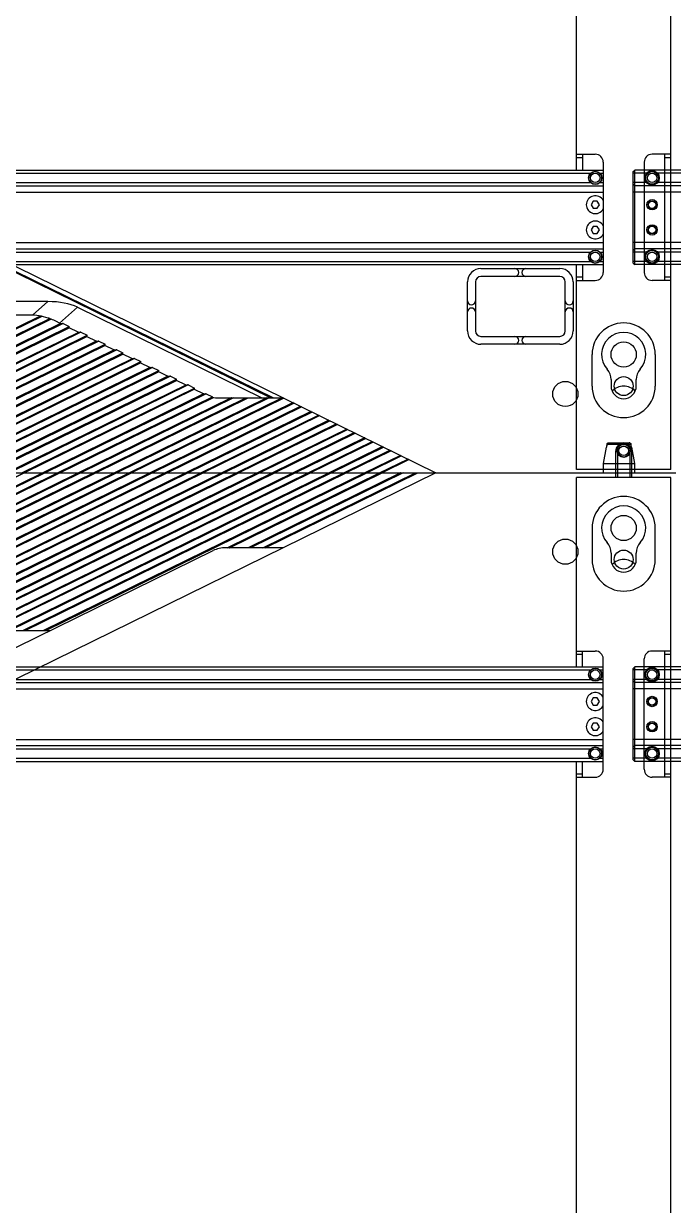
# Model space of a CAD drawing. Header units: millimetres. Extents: x 710 to 26878, y 589 to 5187.
# Drawn here: x 23993.2 to 24199.2, y 2467.4 to 2842 of the extents above; entities that cross this region are included whole.
import ezdxf

# ---------------------------------------------------------------- set-up
doc = ezdxf.new("R2010")
doc.units = ezdxf.units.MM
doc.layers.add('02___PRT_ALL_AXES', color=7, linetype='Continuous')

# ---------------------------------------------------------------- blocks, each defined once
blk = doc.blocks.new('6RYFH')
at = {"color": 7, "linetype": 'Continuous'}
for p, q in [((12014.59, 2230.99), (12013.65, 2225.89)), ((12014.65, 2230.99), (12014.59, 2230.99)), ((12014.71, 2231.32), (12014.65, 2230.99)), ((12014.77, 2231.65), (12014.71, 2231.32)), ((12014.74, 2231.49), (12014.71, 2231.32)), ((12014.77, 2231.65), (12014.74, 2231.49)), ((12014.83, 2231.98), (12014.77, 2231.65)), ((12014.83, 2231.98), (12022.41, 2231.98)), ((12015.34, 2232.39), (12021.91, 2232.39)), ((12022.47, 2231.65), (12022.41, 2231.98)), ((12022.53, 2231.32), (12022.47, 2231.65)), ((12022.5, 2231.49), (12022.47, 2231.65)), ((12022.53, 2231.32), (12022.5, 2231.49)), ((12022.59, 2230.99), (12022.53, 2231.32)), ((12022.65, 2230.99), (12022.59, 2230.99)), ((12022.65, 2230.99), (12023.6, 2225.89)), ((12013.65, 2225.89), (12013.65, 2222.89)), ((12013.65, 2225.89), (12023.6, 2225.89)), ((12023.6, 2225.89), (12023.6, 2222.89)), ((11436.62, 2222.89), (12036.62, 2222.89)), ((11728.2, 2172.89), (11830.02, 2222.89)), ((11728.27, 2172.89), (11830.09, 2222.89)), ((11835.99, 2222.89), (11734.17, 2172.89)), ((11836.06, 2222.89), (11734.24, 2172.89)), ((11836.74, 2222.89), (11734.92, 2172.89)), ((11738.86, 2172.89), (11840.68, 2222.89)), ((11739.54, 2172.89), (11841.36, 2222.89)), ((11739.61, 2172.89), (11841.43, 2222.89)), ((11847.33, 2222.89), (11745.51, 2172.89)), ((11847.4, 2222.89), (11745.59, 2172.89)), ((11848.08, 2222.89), (11746.27, 2172.89)), ((11750.2, 2172.89), (11852.02, 2222.89)), ((11750.88, 2172.89), (11852.7, 2222.89)), ((11750.96, 2172.89), (11852.78, 2222.89)), ((11858.67, 2222.89), (11756.86, 2172.89)), ((11858.75, 2222.89), (11756.93, 2172.89)), ((11859.43, 2222.89), (11757.61, 2172.89)), ((11960.62, 2222.89), (11761.33, 2125.02)), ((11761.55, 2172.89), (11863.37, 2222.89)), ((11762.23, 2172.89), (11864.05, 2222.89)), ((11762.3, 2172.89), (11864.12, 2222.89)), ((11870.02, 2222.89), (11768.2, 2172.89)), ((11870.09, 2222.89), (11768.27, 2172.89)), ((11870.77, 2222.89), (11768.95, 2172.89)), ((11772.89, 2172.89), (11874.71, 2222.89)), ((11773.57, 2172.89), (11875.39, 2222.89)), ((11773.64, 2172.89), (11875.46, 2222.89)), ((11881.36, 2222.89), (11779.54, 2172.89)), ((11881.43, 2222.89), (11779.62, 2172.89)), ((11882.11, 2222.89), (11780.3, 2172.89)), ((11784.23, 2172.89), (11886.05, 2222.89)), ((11784.91, 2172.89), (11886.73, 2222.89)), ((11784.99, 2172.89), (11886.81, 2222.89)), ((11892.7, 2222.89), (11790.89, 2172.89)), ((11892.78, 2222.89), (11790.96, 2172.89)), ((11893.46, 2222.89), (11791.64, 2172.89)), ((11795.58, 2172.89), (11897.4, 2222.89)), ((11796.26, 2172.89), (11898.08, 2222.89)), ((11796.33, 2172.89), (11898.15, 2222.89)), ((11904.05, 2222.89), (11802.23, 2172.89)), ((11904.12, 2222.89), (11802.3, 2172.89)), ((11904.8, 2222.89), (11802.98, 2172.89)), ((11806.92, 2172.89), (11908.74, 2222.89)), ((11807.6, 2172.89), (11909.42, 2222.89)), ((11807.67, 2172.89), (11909.49, 2222.89)), ((11915.39, 2222.89), (11813.57, 2172.89)), ((11915.46, 2222.89), (11813.65, 2172.89)), ((11916.14, 2222.89), (11814.32, 2172.89)), ((11818.26, 2172.89), (11920.08, 2222.89)), ((11818.94, 2172.89), (11920.76, 2222.89)), ((11819.02, 2172.89), (11920.83, 2222.89)), ((11926.73, 2222.89), (11824.92, 2172.89)), ((11926.81, 2222.89), (11824.99, 2172.89)), ((11927.49, 2222.89), (11825.67, 2172.89)), ((11829.61, 2172.89), (11931.43, 2222.89)), ((11830.29, 2172.89), (11932.1, 2222.89)), ((11830.36, 2172.89), (11932.18, 2222.89)), ((11938.08, 2222.89), (11836.26, 2172.89)), ((11938.15, 2222.89), (11836.33, 2172.89)), ((11938.83, 2222.89), (11837.01, 2172.89)), ((11894.4, 2199.14), (11942.77, 2222.89)), ((11895.08, 2199.14), (11943.45, 2222.89)), ((11895.16, 2199.14), (11943.52, 2222.89)), ((11949.42, 2222.89), (11901.06, 2199.14)), ((11949.49, 2222.89), (11901.13, 2199.14)), ((11950.17, 2222.89), (11901.81, 2199.14)), ((11905.75, 2199.14), (11954.11, 2222.89)), ((11906.43, 2199.14), (11954.79, 2222.89)), ((11906.5, 2199.14), (11954.86, 2222.89)), ((11725.33, 2117.37), (11889.96, 2198.22)), ((11912.26, 2199.14), (11893.93, 2199.14)), ((11641.31, 2172.89), (11838.38, 2172.89)), ((11745.24, 1989.6), (11909.08, 1909.14)), ((11746.83, 1990.38), (11960.62, 1885.39)), ((11744.84, 1989.4), (11908.29, 1909.14)), ((11974.87, 1950.14), (11999.87, 1950.14)), ((11970.62, 1930.39), (11970.62, 1945.89)), ((11973.12, 1945.89), (11973.12, 1930.39)), ((11999.87, 1947.64), (11974.87, 1947.64)), ((12001.62, 1930.39), (12001.62, 1945.89)), ((12004.12, 1945.89), (12004.12, 1930.39)), ((11837.59, 1939.68), (11643.58, 1939.68)), ((11832.69, 1935.37), (11837.59, 1939.68)), ((11846.96, 1937.86), (11841.26, 1932.86)), ((11846.96, 1937.86), (11905.45, 1909.14)), ((11831.93, 1935.39), (11634.86, 1935.39)), ((11835.12, 1935.1), (11733.9, 1885.39)), ((11835.18, 1935.09), (11733.97, 1885.39)), ((11835.67, 1935), (11734.65, 1885.39)), ((11738.59, 1885.39), (11838.24, 1934.33)), ((11739.27, 1885.39), (11838.53, 1934.14)), ((11739.34, 1885.39), (11838.57, 1934.12)), ((11841.75, 1932.62), (11839.87, 1933.55)), ((11841.59, 1932.7), (11745.24, 1885.39)), ((11841.62, 1932.68), (11745.31, 1885.39)), ((11842.42, 1932.74), (11745.99, 1885.39)), ((11749.93, 1885.39), (11844.39, 1931.77)), ((11750.61, 1885.39), (11844.27, 1931.38)), ((11750.69, 1885.39), (11844.31, 1931.37)), ((11847.26, 1929.92), (11756.58, 1885.39)), ((11847.3, 1929.9), (11756.66, 1885.39)), ((11848.09, 1929.96), (11757.34, 1885.39)), ((11842.42, 1932.74), (11844.39, 1931.77)), ((11847.42, 1929.84), (11844.15, 1931.45)), ((11848.09, 1929.96), (11850.06, 1928.99)), ((11761.28, 1885.39), (11850.06, 1928.99)), ((11761.96, 1885.39), (11849.94, 1928.6)), ((11762.03, 1885.39), (11849.98, 1928.58)), ((11852.93, 1927.13), (11767.93, 1885.39)), ((11852.97, 1927.11), (11768, 1885.39)), ((11853.76, 1927.17), (11768.68, 1885.39)), ((11772.62, 1885.39), (11855.73, 1926.2)), ((11773.3, 1885.39), (11855.62, 1925.81)), ((11773.37, 1885.39), (11855.65, 1925.8)), ((11853.09, 1927.05), (11849.82, 1928.66)), ((11853.76, 1927.17), (11855.73, 1926.2)), ((11858.76, 1924.27), (11855.49, 1925.88)), ((11974.87, 1928.64), (11999.87, 1928.64)), ((11999.87, 1926.14), (11974.87, 1926.14)), ((11858.6, 1924.35), (11779.27, 1885.39)), ((11858.64, 1924.33), (11779.34, 1885.39)), ((11859.43, 1924.39), (11780.02, 1885.39)), ((11783.96, 1885.39), (11861.4, 1923.42)), ((11784.64, 1885.39), (11861.29, 1923.03)), ((11784.72, 1885.39), (11861.32, 1923.01)), ((11859.43, 1924.39), (11861.4, 1923.42)), ((11864.44, 1921.48), (11861.16, 1923.09)), ((11864.27, 1921.56), (11790.61, 1885.39)), ((11864.31, 1921.54), (11790.69, 1885.39)), ((11865.1, 1921.6), (11791.37, 1885.39)), ((11795.31, 1885.39), (11867.07, 1920.63)), ((11795.99, 1885.39), (11866.96, 1920.24)), ((11796.06, 1885.39), (11867, 1920.23)), ((11869.95, 1918.78), (11801.96, 1885.39)), ((11869.98, 1918.76), (11802.03, 1885.39)), ((11870.78, 1918.81), (11802.71, 1885.39)), ((11865.1, 1921.6), (11867.07, 1920.63)), ((11870.11, 1918.7), (11866.83, 1920.3)), ((11870.78, 1918.81), (11872.75, 1917.85)), ((11806.65, 1885.39), (11872.75, 1917.85)), ((11807.33, 1885.39), (11872.63, 1917.46)), ((11807.4, 1885.39), (11872.67, 1917.44)), ((11875.62, 1915.99), (11813.3, 1885.39)), ((11875.65, 1915.97), (11813.37, 1885.39)), ((11876.45, 1916.03), (11814.05, 1885.39)), ((11817.99, 1885.39), (11878.42, 1915.06)), ((11818.67, 1885.39), (11878.3, 1914.67)), ((11818.75, 1885.39), (11878.34, 1914.65)), ((11875.78, 1915.91), (11872.51, 1917.52)), ((11876.45, 1916.03), (11878.42, 1915.06)), ((11881.45, 1913.13), (11878.18, 1914.73)), ((11881.29, 1913.21), (11824.64, 1885.39)), ((11881.33, 1913.19), (11824.72, 1885.39)), ((11882.12, 1913.24), (11825.4, 1885.39)), ((11829.34, 1885.39), (11884.09, 1912.28)), ((11830.02, 1885.39), (11883.97, 1911.89)), ((11830.09, 1885.39), (11884.01, 1911.87)), ((11882.12, 1913.24), (11884.09, 1912.28)), ((11887.12, 1910.34), (11883.85, 1911.95)), ((11886.96, 1910.42), (11835.99, 1885.39)), ((11887, 1910.4), (11836.06, 1885.39)), ((11887.79, 1910.46), (11836.74, 1885.39)), ((11840.68, 1885.39), (11889.76, 1909.49)), ((11841.36, 1885.39), (11890.03, 1909.29)), ((11841.43, 1885.39), (11890.08, 1909.28)), ((11895.69, 1909.14), (11847.33, 1885.39)), ((11895.77, 1909.14), (11847.4, 1885.39)), ((11896.45, 1909.14), (11848.08, 1885.39)), ((11852.02, 1885.39), (11900.39, 1909.14)), ((11852.7, 1885.39), (11901.07, 1909.14)), ((11852.77, 1885.39), (11901.14, 1909.14)), ((11907.04, 1909.14), (11858.67, 1885.39)), ((11907.11, 1909.14), (11858.75, 1885.39)), ((11907.79, 1909.14), (11859.43, 1885.39)), ((11863.37, 1885.39), (11911.73, 1909.14)), ((11864.04, 1885.39), (11912.33, 1909.1)), ((11912.37, 1909.08), (11864.12, 1885.39)), ((11915.32, 1907.64), (11870.02, 1885.39)), ((11915.36, 1907.62), (11870.09, 1885.39)), ((11915.69, 1907.45), (11870.77, 1885.39)), ((11887.79, 1910.46), (11889.76, 1909.49)), ((11891.66, 1909.14), (11912.26, 1909.14)), ((11874.71, 1885.39), (11917.66, 1906.48)), ((11875.39, 1885.39), (11918, 1906.32)), ((11918.04, 1906.3), (11875.46, 1885.39)), ((11920.99, 1904.85), (11881.36, 1885.39)), ((11921.03, 1904.83), (11881.43, 1885.39)), ((11921.37, 1904.67), (11882.11, 1885.39)), ((11886.05, 1885.39), (11923.34, 1903.7)), ((11886.73, 1885.39), (11923.68, 1903.53)), ((11923.71, 1903.51), (11886.8, 1885.39)), ((11926.66, 1902.07), (11892.7, 1885.39)), ((11926.7, 1902.05), (11892.78, 1885.39)), ((11927.04, 1901.88), (11893.46, 1885.39)), ((11897.4, 1885.39), (11929.01, 1900.91)), ((11898.07, 1885.39), (11929.35, 1900.75)), ((11929.38, 1900.73), (11898.15, 1885.39)), ((11932.33, 1899.28), (11904.05, 1885.39)), ((11932.37, 1899.26), (11904.12, 1885.39)), ((11932.71, 1899.1), (11904.8, 1885.39)), ((11908.74, 1885.39), (11934.68, 1898.13)), ((11909.42, 1885.39), (11935.02, 1897.96)), ((11935.06, 1897.94), (11909.49, 1885.39)), ((11938, 1896.5), (11915.39, 1885.39)), ((11938.04, 1896.48), (11915.46, 1885.39)), ((11938.38, 1896.31), (11916.14, 1885.39)), ((11920.08, 1885.39), (11940.35, 1895.34)), ((11920.76, 1885.39), (11940.69, 1895.18)), ((11940.73, 1895.16), (11920.83, 1885.39)), ((11943.68, 1893.71), (11926.73, 1885.39)), ((11943.71, 1893.69), (11926.81, 1885.39)), ((11944.05, 1893.53), (11927.49, 1885.39)), ((11931.42, 1885.39), (11946.02, 1892.56)), ((11932.1, 1885.39), (11946.36, 1892.39)), ((11946.4, 1892.37), (11932.18, 1885.39)), ((11949.35, 1890.93), (11938.08, 1885.39)), ((11949.38, 1890.91), (11938.15, 1885.39)), ((11949.72, 1890.74), (11938.83, 1885.39)), ((11942.77, 1885.39), (11951.69, 1889.77)), ((11943.45, 1885.39), (11952.03, 1889.61)), ((11952.07, 1889.59), (11943.52, 1885.39)), ((11436.62, 1885.39), (12036.62, 1885.39))]:
    blk.add_line(p, q, dxfattribs=at)
for centre, radius in [((12001.62, 2197.89), 4), ((12020.12, 2195.39), 3), ((12020.12, 1912.89), 3), ((12001.62, 1910.39), 4)]:
    blk.add_circle(centre, radius, dxfattribs=at)
for centre, radius, start, end in [((12021.91, 2231.87), 0.522, 77.0352, 89.9936), ((11893.93, 2190.14), 9, 90, 116.1543), ((11974.87, 1945.89), 4.25, 90, 180), ((11985.62, 1948.89), 1.25, 270, 90), ((11989.12, 1948.89), 1.25, 90, 270), ((11999.87, 1945.89), 4.25, 0, 90), ((11974.87, 1945.89), 1.75, 90, 180), ((11999.87, 1945.89), 1.75, 0, 90), ((11971.87, 1939.89), 1.25, 180, 0), ((11971.87, 1936.39), 1.25, 0, 180), ((12002.87, 1939.89), 1.25, 180, 0), ((12002.87, 1936.39), 1.25, 0, 180), ((11831.93, 1917.39), 18, 71.4761, 90), ((11831.93, 1917.39), 18, 63.8457, 69.3822), ((11974.87, 1930.39), 4.25, 180, 270), ((11974.87, 1930.39), 1.75, 180, 270), ((11999.87, 1930.39), 4.25, 270, 0), ((11999.87, 1930.39), 1.75, 270, 0), ((11985.62, 1927.39), 1.25, 270, 90), ((11989.12, 1927.39), 1.25, 90, 270), ((11891.66, 1918.14), 9, 257.6267, 270)]:
    blk.add_arc(centre, radius, start, end, dxfattribs=at)
for centre, major_axis, ratio, start_param, end_param in [((11504.61, 1631.62), (345.95, 303.53), 0.152098, 0.063173, 0.171647), ((11499.24, 1626.9), (345.95, 303.53), 0.152098, 0.107438, 0.114438), ((11840.38, 1931.74), (2.07, 0.98), 0.130507, 0.103317, 0.78299), ((11842.35, 1930.77), (2.07, 0.98), 0.130507, -0.576357, 0.103317), ((11846.05, 1928.95), (2.07, 0.98), 0.130507, 0.103317, 0.78299), ((11848.02, 1927.99), (2.07, 0.98), 0.130507, -0.576357, 0.103317), ((11851.72, 1926.17), (2.07, 0.98), 0.130507, 0.103317, 0.78299), ((11853.69, 1925.2), (2.07, 0.98), 0.130507, -0.576357, 0.103317), ((11857.39, 1923.38), (2.07, 0.98), 0.130507, 0.103317, 0.78299), ((11859.36, 1922.42), (2.07, 0.98), 0.130507, -0.576357, 0.103317), ((11863.06, 1920.6), (2.07, 0.98), 0.130507, 0.103317, 0.78299), ((11865.03, 1919.63), (2.07, 0.98), 0.130507, -0.576357, 0.103317), ((11868.73, 1917.81), (2.07, 0.98), 0.130507, 0.103317, 0.78299), ((11870.7, 1916.84), (2.07, 0.98), 0.130507, -0.576357, 0.103317), ((11874.41, 1915.03), (2.07, 0.98), 0.130507, 0.103317, 0.78299), ((11876.37, 1914.06), (2.07, 0.98), 0.130507, -0.576357, 0.103317), ((11880.08, 1912.24), (2.07, 0.98), 0.130507, 0.103317, 0.78299), ((11882.05, 1911.27), (2.07, 0.98), 0.130507, -0.576357, 0.103317), ((11885.75, 1909.46), (2.07, 0.98), 0.130507, 0.103317, 0.78299), ((11887.72, 1908.49), (2.07, 0.98), 0.130507, -0.29501, 0.103317)]:
    blk.add_ellipse(centre, major_axis=major_axis, ratio=ratio, start_param=start_param, end_param=end_param, dxfattribs=at)
for points, knots in [([(12014.83, 2231.98), (12014.84, 2231.99), (12014.84, 2232.03), (12014.86, 2232.06), (12014.87, 2232.09)], [0, 0, 0, 0, 0.249866, 1, 1, 1, 1]), ([(12014.87, 2232.09), (12014.88, 2232.11), (12014.89, 2232.14), (12014.92, 2232.17), (12014.93, 2232.19)], [0, 0, 0, 0, 0.500081, 1, 1, 1, 1]), ([(12014.93, 2232.19), (12014.94, 2232.2), (12014.96, 2232.23), (12014.99, 2232.26), (12015.01, 2232.27)], [0, 0, 0, 0, 0.499978, 1, 1, 1, 1]), ([(12015.01, 2232.27), (12015.02, 2232.29), (12015.05, 2232.31), (12015.09, 2232.33), (12015.11, 2232.34)], [0, 0, 0, 0, 0.500013, 1, 1, 1, 1]), ([(12015.11, 2232.34), (12015.12, 2232.35), (12015.16, 2232.36), (12015.2, 2232.37), (12015.22, 2232.38)], [0, 0, 0, 0, 0.499911, 1, 1, 1, 1]), ([(12015.22, 2232.38), (12015.23, 2232.38), (12015.27, 2232.39), (12015.31, 2232.39), (12015.34, 2232.39)], [0, 0, 0, 0, 0.250382, 1, 1, 1, 1]), ([(12022.02, 2232.38), (12022.04, 2232.37), (12022.08, 2232.36), (12022.12, 2232.35), (12022.13, 2232.34)], [0, 0, 0, 0, 0.500089, 1, 1, 1, 1]), ([(12022.13, 2232.34), (12022.15, 2232.33), (12022.19, 2232.31), (12022.22, 2232.29), (12022.23, 2232.27)], [0, 0, 0, 0, 0.499987, 1, 1, 1, 1]), ([(12022.23, 2232.27), (12022.25, 2232.26), (12022.28, 2232.23), (12022.3, 2232.2), (12022.31, 2232.19)], [0, 0, 0, 0, 0.500022, 1, 1, 1, 1]), ([(12022.31, 2232.19), (12022.33, 2232.17), (12022.35, 2232.14), (12022.37, 2232.11), (12022.37, 2232.09)], [0, 0, 0, 0, 0.499919, 1, 1, 1, 1]), ([(12022.37, 2232.09), (12022.38, 2232.08), (12022.39, 2232.05), (12022.4, 2232.01), (12022.41, 2231.98)], [0, 0, 0, 0, 0.250397, 1, 1, 1, 1]), ([(11838.24, 1934.33), (11838.25, 1934.33), (11838.26, 1934.32), (11838.27, 1934.32), (11838.28, 1934.31), (11838.28, 1934.3), (11838.29, 1934.29), (11838.29, 1934.28), (11838.29, 1934.26), (11838.28, 1934.25), (11838.28, 1934.24), (11838.27, 1934.24)], [0, 0, 0, 0, 0.126258, 0.252416, 0.378065, 0.440847, 0.503376, 0.627544, 0.751631, 0.875774, 1, 1, 1, 1])]:
    blk.add_open_spline(points, degree=3, knots=knots, dxfattribs=at)
blk = doc.blocks.new('*U89')
blk.add_blockref('6RYFH', (-11736.62, -2058.89))
blk = doc.blocks.new('*U91')
at = {"color": 0, "linetype": 'ByBlock', "lineweight": -2, "transparency": 16777216}
for p in [(2400, 675), (2400, 337.5)]:
    blk.add_blockref('*U89', p, dxfattribs=at)
blk = doc.blocks.new('dfx')
at = {"color": 114, "linetype": 'Continuous', "lineweight": -3, "true_color": 0x139b48}
for p, q in [((13705.48, 8861.23), (13705.48, 8869.73)), ((13710.48, 8869.73), (13710.48, 8861.23)), ((13692.98, 8801.23), (13692.98, 8861.23)), ((13722.98, 8861.23), (13692.98, 8861.23)), ((13722.98, 8188.73), (13722.98, 8861.23)), ((13697.98, 8845.23), (13697.98, 8835.23)), ((13717.98, 8835.23), (13717.98, 8845.23)), ((13703.98, 8837.29), (13703.98, 8835.23)), ((13711.98, 8835.23), (13711.98, 8837.29)), ((13692.98, 8806.23), (13698.98, 8806.23)), ((13692.98, 8805.23), (13694.98, 8805.23)), ((13694.98, 8801.23), (13694.98, 8806.23)), ((13722.98, 8806.23), (13716.98, 8806.23)), ((13720.98, 8766.23), (13720.98, 8806.23)), ((13720.98, 8805.23), (13722.98, 8805.23)), ((13110.98, 8800.73), (13111.48, 8801.23)), ((13110.98, 8771.73), (13110.98, 8800.73)), ((13111.48, 8771.23), (13111.48, 8801.23)), ((13134.48, 8801.23), (13111.48, 8801.23)), ((13147.48, 8801.23), (13701.48, 8801.23)), ((13701.48, 8768.73), (13701.48, 8803.73)), ((13714.48, 8768.73), (13714.48, 8803.73)), ((13115.51, 8800.23), (13110.98, 8800.23)), ((13115.51, 8797.23), (13110.98, 8797.23)), ((13700.45, 8800.23), (13701.48, 8800.23)), ((13700.45, 8797.23), (13701.48, 8797.23)), ((13110.98, 8796.73), (13111.48, 8796.23)), ((13134.48, 8794.23), (13110.98, 8794.23)), ((13134.48, 8796.23), (13111.48, 8796.23)), ((13147.48, 8796.23), (13701.48, 8796.23)), ((13147.48, 8794.23), (13701.48, 8794.23)), ((13698.34, 8791.34), (13697.69, 8790.23)), ((13697.69, 8790.23), (13698.34, 8789.11)), ((13699.63, 8791.34), (13698.34, 8791.34)), ((13700.27, 8790.23), (13699.63, 8791.34)), ((13699.63, 8789.11), (13700.27, 8790.23)), ((13698.34, 8789.11), (13699.63, 8789.11)), ((13698.34, 8783.34), (13697.69, 8782.23)), ((13697.69, 8782.23), (13698.34, 8781.11)), ((13699.63, 8783.34), (13698.34, 8783.34)), ((13700.27, 8782.23), (13699.63, 8783.34)), ((13699.63, 8781.11), (13700.27, 8782.23)), ((13698.34, 8781.11), (13699.63, 8781.11)), ((13134.48, 8778.23), (13110.98, 8778.23)), ((13110.98, 8775.73), (13111.48, 8776.23)), ((13115.51, 8775.23), (13110.98, 8775.23)), ((13134.48, 8776.23), (13111.48, 8776.23)), ((13147.48, 8778.23), (13701.48, 8778.23)), ((13147.48, 8776.23), (13701.48, 8776.23)), ((13700.45, 8775.23), (13701.48, 8775.23)), ((13115.51, 8772.23), (13110.98, 8772.23)), ((13110.98, 8771.73), (13111.48, 8771.23)), ((13134.48, 8771.23), (13111.48, 8771.23)), ((13147.48, 8771.23), (13701.48, 8771.23)), ((13692.98, 8283.73), (13692.98, 8771.23)), ((13694.98, 8766.23), (13694.98, 8771.23)), ((13700.45, 8772.23), (13701.48, 8772.23)), ((13694.98, 8767.23), (13692.98, 8767.23)), ((13722.98, 8767.23), (13720.98, 8767.23)), ((13692.98, 8766.23), (13698.98, 8766.23)), ((13722.98, 8766.23), (13716.98, 8766.23)), ((13692.98, 8288.73), (13698.98, 8288.73)), ((13692.98, 8287.73), (13694.98, 8287.73)), ((13694.98, 8288.73), (13694.98, 8283.73)), ((13722.98, 8288.73), (13716.98, 8288.73)), ((13720.98, 8248.73), (13720.98, 8288.73)), ((13720.98, 8287.73), (13722.98, 8287.73)), ((13110.98, 8283.23), (13111.48, 8283.73)), ((13111.48, 8253.73), (13111.48, 8283.73)), ((13134.48, 8283.73), (13111.48, 8283.73)), ((13147.48, 8283.73), (13701.48, 8283.73)), ((13701.48, 8286.23), (13701.48, 8251.23)), ((13714.48, 8286.23), (13714.48, 8251.23)), ((13110.98, 8254.23), (13110.98, 8283.23)), ((13115.51, 8282.73), (13110.98, 8282.73)), ((13700.45, 8282.73), (13701.48, 8282.73)), ((13115.51, 8279.73), (13110.98, 8279.73)), ((13110.98, 8279.23), (13111.48, 8278.73)), ((13134.48, 8276.73), (13110.98, 8276.73)), ((13134.48, 8278.73), (13111.48, 8278.73)), ((13147.48, 8278.73), (13701.48, 8278.73)), ((13147.48, 8276.73), (13701.48, 8276.73)), ((13700.45, 8279.73), (13701.48, 8279.73)), ((13698.34, 8273.84), (13697.69, 8272.73)), ((13697.69, 8272.73), (13698.34, 8271.61)), ((13699.63, 8273.84), (13698.34, 8273.84)), ((13700.27, 8272.73), (13699.63, 8273.84)), ((13699.63, 8271.61), (13700.27, 8272.73)), ((13698.34, 8271.61), (13699.63, 8271.61)), ((13698.34, 8265.84), (13697.69, 8264.73)), ((13699.63, 8265.84), (13698.34, 8265.84)), ((13700.27, 8264.73), (13699.63, 8265.84)), ((13697.69, 8264.73), (13698.34, 8263.61)), ((13698.34, 8263.61), (13699.63, 8263.61)), ((13699.63, 8263.61), (13700.27, 8264.73)), ((13134.48, 8260.73), (13110.98, 8260.73)), ((13110.98, 8258.23), (13111.48, 8258.73)), ((13115.51, 8257.73), (13110.98, 8257.73)), ((13134.48, 8258.73), (13111.48, 8258.73)), ((13147.48, 8260.73), (13701.48, 8260.73)), ((13147.48, 8258.73), (13701.48, 8258.73)), ((13700.45, 8257.73), (13701.48, 8257.73)), ((13115.51, 8254.73), (13110.98, 8254.73)), ((13110.98, 8254.23), (13111.48, 8253.73)), ((13134.48, 8253.73), (13111.48, 8253.73)), ((13147.48, 8253.73), (13701.48, 8253.73)), ((13692.98, 8188.73), (13692.98, 8253.73)), ((13694.98, 8253.73), (13694.98, 8248.73)), ((13700.45, 8254.73), (13701.48, 8254.73)), ((13694.98, 8249.73), (13692.98, 8249.73)), ((13692.98, 8248.73), (13698.98, 8248.73)), ((13722.98, 8248.73), (13716.98, 8248.73)), ((13722.98, 8249.73), (13720.98, 8249.73)), ((13722.98, 8188.73), (13692.98, 8188.73))]:
    blk.add_line(p, q, dxfattribs=at)
for centre, radius in [((13707.98, 8869.73), 2), ((13707.98, 8869.73), 1.5), ((13698.98, 8798.73), 2), ((13716.98, 8798.73), 2.3), ((13716.98, 8798.73), 2), ((13698.98, 8798.73), 1.5), ((13716.98, 8798.73), 1.5), ((13116.98, 8790.23), 1.65), ((13116.98, 8790.23), 1.15), ((13116.98, 8782.23), 1.65), ((13116.98, 8782.23), 1.15), ((13698.98, 8773.73), 2), ((13698.98, 8773.73), 1.5), ((13716.98, 8773.73), 2.3), ((13716.98, 8773.73), 2), ((13716.98, 8773.73), 1.5), ((13698.98, 8281.23), 2), ((13698.98, 8281.23), 1.5), ((13716.98, 8281.23), 2.3), ((13716.98, 8281.23), 2), ((13716.98, 8281.23), 1.5), ((13116.98, 8272.73), 1.65), ((13116.98, 8272.73), 1.15), ((13116.98, 8264.73), 1.65), ((13116.98, 8264.73), 1.15), ((13698.98, 8256.23), 2), ((13698.98, 8256.23), 1.5), ((13716.98, 8256.23), 2.3), ((13716.98, 8256.23), 2), ((13716.98, 8256.23), 1.5)]:
    blk.add_circle(centre, radius, dxfattribs=at)
for centre, radius, start, end in [((13707.98, 8869.73), 2.5, 143.1301, 180), ((13707.98, 8869.73), 2.5, 0, 36.8699), ((13707.98, 8845.23), 10, 0, 180), ((13707.98, 8845.23), 7, 318.5904, 221.4096), ((13698.98, 8837.29), 5, 0, 41.4096), ((13716.98, 8837.29), 5, 138.5904, 180), ((13707.98, 8835.23), 10, 180, 0), ((13707.98, 8835.23), 4, 180, 0), ((13707.98, 8830.23), 5, 43.1308, 136.8692), ((13698.98, 8803.73), 2.5, 0, 90), ((13716.98, 8803.73), 2.5, 90, 180), ((13698.98, 8768.73), 2.5, 270, 0), ((13716.98, 8768.73), 2.5, 180, 270), ((13698.98, 8286.23), 2.5, 0, 90), ((13716.98, 8286.23), 2.5, 90, 180), ((13698.98, 8251.23), 2.5, 270, 0), ((13716.98, 8251.23), 2.5, 180, 270), ((13707.98, 8210.23), 5, 43.1308, 136.8692)]:
    blk.add_arc(centre, radius, start, end, dxfattribs=at)
at = {"layer": '02___PRT_ALL_AXES', "color": 114, "linetype": 'Continuous', "lineweight": -3, "true_color": 0x139b48}
for p, q in [((13705.98, 8871.23), (13705.98, 8861.23)), ((13709.98, 8871.23), (13709.98, 8861.23)), ((13130.51, 8800.23), (13118.45, 8800.23)), ((13130.51, 8797.23), (13118.45, 8797.23)), ((13151.45, 8800.23), (13697.51, 8800.23)), ((13151.45, 8797.23), (13697.51, 8797.23)), ((13130.51, 8775.23), (13118.45, 8775.23)), ((13151.45, 8775.23), (13697.51, 8775.23)), ((13130.51, 8772.23), (13118.45, 8772.23)), ((13151.45, 8772.23), (13697.51, 8772.23)), ((13130.51, 8282.73), (13118.45, 8282.73)), ((13151.45, 8282.73), (13697.51, 8282.73)), ((13130.51, 8279.73), (13118.45, 8279.73)), ((13151.45, 8279.73), (13697.51, 8279.73)), ((13130.51, 8257.73), (13118.45, 8257.73)), ((13151.45, 8257.73), (13697.51, 8257.73)), ((13130.51, 8254.73), (13118.45, 8254.73)), ((13151.45, 8254.73), (13697.51, 8254.73)), ((13697.98, 8215.23), (13697.98, 8225.23)), ((13717.98, 8225.23), (13717.98, 8215.23)), ((13703.98, 8217.29), (13703.98, 8215.23)), ((13711.98, 8215.23), (13711.98, 8217.29))]:
    blk.add_line(p, q, dxfattribs=at)
for centre, radius in [((13707.98, 8845.23), 4), ((13116.98, 8798.73), 2.1), ((13698.98, 8798.73), 2.1), ((13716.98, 8790.23), 1.25), ((13716.98, 8782.23), 1.25), ((13116.98, 8773.73), 2.1), ((13698.98, 8773.73), 2.1), ((13116.98, 8281.23), 2.1), ((13698.98, 8281.23), 2.1), ((13716.98, 8272.73), 1.25), ((13716.98, 8264.73), 1.25), ((13116.98, 8256.23), 2.1), ((13698.98, 8256.23), 2.1), ((13707.98, 8225.23), 4), ((13707.98, 8194.73), 2.1)]:
    blk.add_circle(centre, radius, dxfattribs=at)
for centre, radius, start, end in [((13707.98, 8869.73), 2.5, 36.8699, 143.1301), ((13698.98, 8790.23), 2.84, 28.0842, 331.9158), ((13698.98, 8782.23), 2.84, 28.0842, 331.9158), ((13698.98, 8272.73), 2.84, 28.0842, 331.9158), ((13698.98, 8264.73), 2.84, 28.0842, 331.9158), ((13707.98, 8225.23), 10, 0, 180), ((13707.98, 8225.23), 7, 318.5904, 221.4096), ((13698.98, 8217.29), 5, 0, 41.4096), ((13716.98, 8217.29), 5, 138.5904, 180), ((13707.98, 8215.23), 10, 180, 0), ((13707.98, 8215.23), 4, 180, 0)]:
    blk.add_arc(centre, radius, start, end, dxfattribs=at)
blk = doc.blocks.new('*U176')
blk.add_blockref('dfx', (-13416.98, -8530.48))
blk = doc.blocks.new('*U177')
at = {"color": 0, "linetype": 'ByBlock', "lineweight": -2, "transparency": 16777216}
for p in [(2400, 675), (3000, 675), (2400, 0), (3000, 0)]:
    blk.add_blockref('*U176', p, dxfattribs=at)

msp = doc.modelspace()

# ---------------------------------------------------------------- block references
for name, p in [('*U91', (21499.906, 2198.1302)), ('*U177', (21492.406, 2367.3802))]:
    msp.add_blockref(name, p)

doc.saveas('drawing.dxf')
